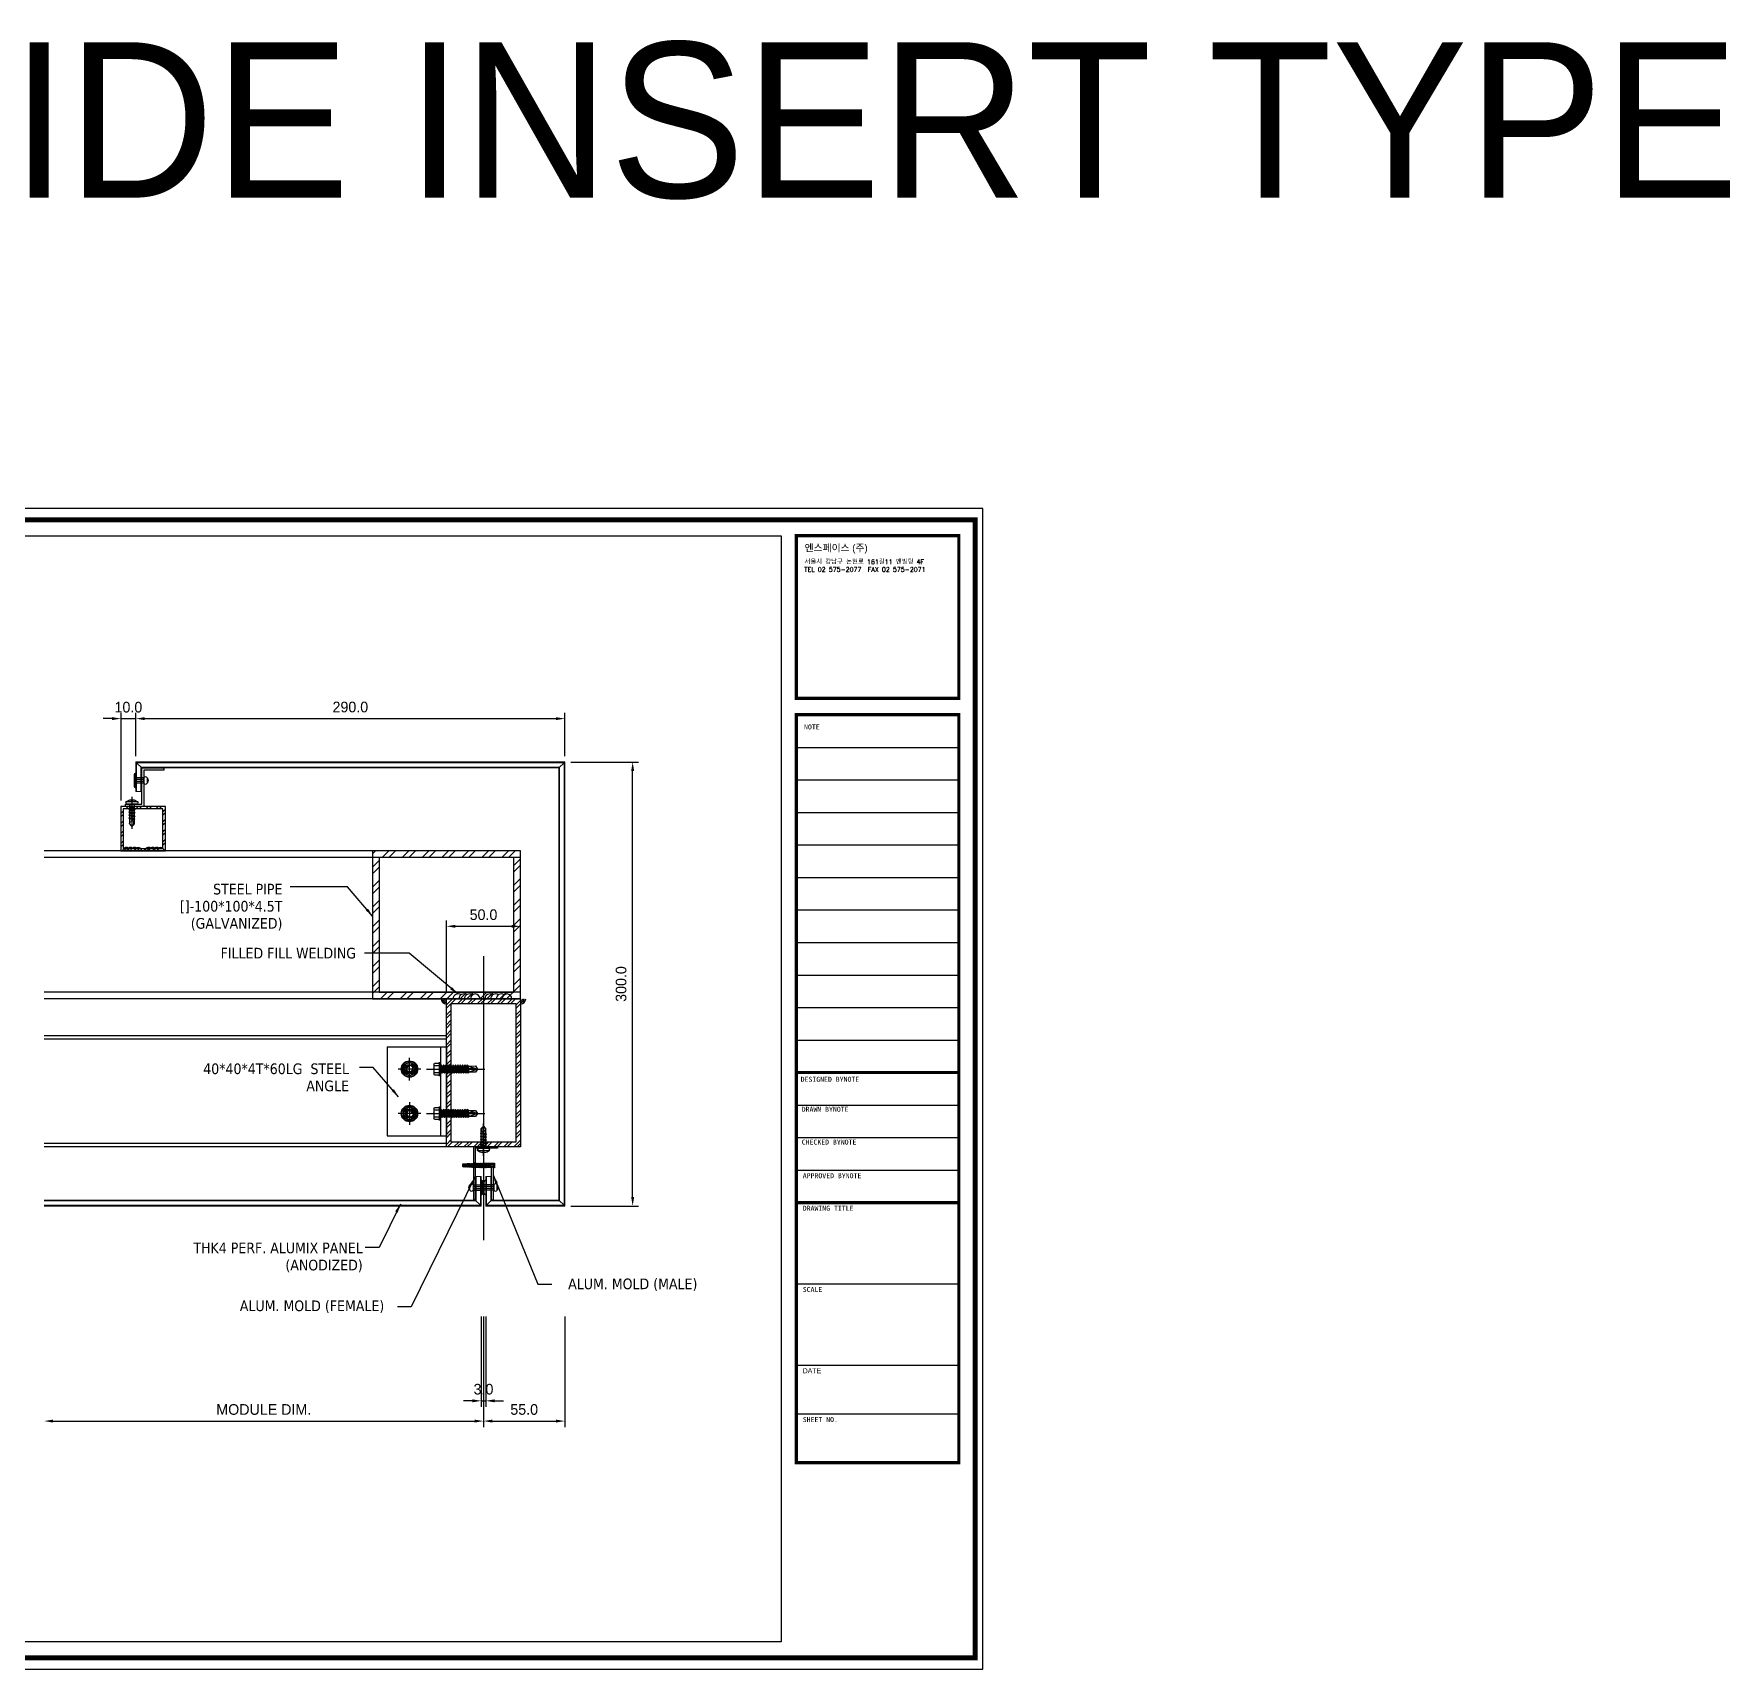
# Model space of a CAD drawing. Header units: millimetres. Extents: x 7297 to 60227, y -7497 to 19324.
# Drawn here: x 12452 to 13598, y 13592 to 14697 of the extents above; entities that cross this region are included whole.
import ezdxf
from ezdxf.enums import TextEntityAlignment as Align

# ---------------------------------------------------------------- set-up
doc = ezdxf.new("R2010")
doc.units = ezdxf.units.MM
doc.layers.add('NS_AL_PANEL', color=32, linetype='Continuous', lineweight=9)
for name, color, linetype in [('NS_BRACKET_NUTS', 1, 'Continuous'), ('NS_COL_RED', 1, 'Continuous'), ('NS_COL_WHITE', 7, 'Continuous'), ('NS_COL_YELLOW', 2, 'Continuous'), ('NS_DIM', 1, 'Continuous'), ('NS_FORM', 7, 'Continuous'), ('NS_FRAME', 253, 'Continuous'), ('NS_GASKET_3M', 150, 'Continuous'), ('NS_PIPE_FRAME', 2, 'Continuous'), ('NS_RIVET_SCREW', 1, 'Continuous'), ('NS_TEXT', 2, 'Continuous'), ('NS_TEXT_TITLE', 141, 'Continuous'), ('NS_WELD', 1, 'Continuous')]:
    doc.layers.add(name, color=color, linetype=linetype)
doc.styles.add('Expo M', font='Expo M.ttf')
doc.styles.add('HGTXT', font='romans.shx', dxfattribs={"bigfont": 'whgtxt.shx'})
doc.styles.add('HY울릉도M', font='')
doc.styles.get('HY울릉도M').set_extended_font_data('HY울릉도M')
doc.dimstyles.new('N-SPACE', dxfattribs={"dimscale": 4, "dimtxt": 1.8, "dimasz": 1.5, "dimexe": 1, "dimexo": 1, "dimgap": 1, "dimtad": 1, "dimtoh": 1, "dimdec": 1, "dimzin": 1, "dimdsep": 46, "dimtxsty": 'Expo M', "dimcen": 2, "dimclrd": 1, "dimclre": 1, "dimclrt": 2, "dimadec": 1, "dimazin": 0, "dimtfac": 1, "dimtdec": 1, "dimtix": 1, "dimtmove": 1, "dimatfit": 3, "dimfxl": 1, "dimtolj": 1, "dimtzin": 1, "dimarcsym": 0})

# ---------------------------------------------------------------- blocks, each defined once
blk = doc.blocks.new('*D1030')
at = {"layer": 'Defpoints', "color": 0, "ltscale": 20, "transparency": 16777216}
for p in [(12754, 13834.6), (12757, 13834.6), (12757, 13773.6)]:
    blk.add_point(p, dxfattribs=at)
at = {"layer": 'NS_DIM', "color": 1, "lineweight": -2, "ltscale": 20, "transparency": 16777216}
for p, q in [((12754, 13830.6), (12754, 13769.6)), ((12757, 13830.6), (12757, 13769.6)), ((12748, 13773.6), (12742, 13773.6)), ((12754, 13773.6), (12757, 13773.6)), ((12763, 13773.6), (12769, 13773.6))]:
    blk.add_line(p, q, dxfattribs=at)
at = {"layer": 'NS_DIM', "color": 1, "ltscale": 20, "transparency": 16777216}
for points in [[(12748, 13774.6), (12748, 13772.6), (12754, 13773.6)], [(12763, 13774.6), (12763, 13772.6), (12757, 13773.6)]]:
    blk.add_solid(points, dxfattribs=at)
at = {"layer": 'NS_DIM', "color": 2, "ltscale": 20, "transparency": 16777216, "insert": (12755.5, 13781.4), "char_height": 7.2, "attachment_point": 5, "style": 'Expo M'}
blk.add_mtext('\\A1;3.0', dxfattribs=at)
blk = doc.blocks.new('*D1031')
at = {"layer": 'Defpoints', "color": 0, "ltscale": 2, "transparency": 16777216}
for p in [(12755.5, 13826.5, 0), (12458.6, 13759.9, 0), (12755.5, 13759.9)]:
    blk.add_point(p, dxfattribs=at)
at = {"layer": 'NS_DIM', "color": 1, "lineweight": -2, "ltscale": 2, "transparency": 16777216}
for p, q in [((12755.5, 13822.5), (12755.5, 13755.9)), ((12464.6, 13759.9), (12749.5, 13759.9))]:
    blk.add_line(p, q, dxfattribs=at)
at = {"layer": 'NS_DIM', "color": 1, "ltscale": 2, "transparency": 16777216}
for points in [[(12464.6, 13760.9), (12464.6, 13758.9), (12458.6, 13759.9)], [(12749.5, 13760.9), (12749.5, 13758.9), (12755.5, 13759.9)]]:
    blk.add_solid(points, dxfattribs=at)
at = {"layer": 'NS_DIM', "color": 2, "ltscale": 2, "transparency": 16777216, "insert": (12607, 13767.7), "char_height": 7.2, "attachment_point": 5, "style": 'Expo M'}
blk.add_mtext('\\A1;MODULE DIM.', dxfattribs=at)
blk = doc.blocks.new('HEXA-5.5X30')
for p, q in [((-9.6, 0), (30, 0)), ((-4.5, -3.3), (-4.5, 3.3)), ((0, -2), (0.7, 2)), ((0.4, -2.8), (1.1, 2.8)), ((0.7, 2), (0.5, 2)), ((0.7, 2), (1.1, 2.8)), ((1.1, 2.8), (1.8, 2)), ((1.8, 2), (1.2, -2)), ((1.6, -2), (2.3, 2)), ((1.8, 2), (2.3, 2)), ((2, -2.8), (2.7, 2.8)), ((2.3, 2), (2.7, 2.8)), ((2.7, 2.8), (3.4, 2)), ((3.4, 2), (2.8, -2)), ((3.2, -2), (3.9, 2)), ((3.4, 2), (3.9, 2)), ((3.6, -2.8), (4.3, 2.8)), ((3.9, 2), (4.3, 2.8)), ((4.3, 2.8), (5, 2)), ((5, 2), (4.4, -2)), ((4.8, -2), (5.5, 2)), ((5, 2), (5.5, 2)), ((5.2, -2.8), (5.9, 2.8)), ((5.5, 2), (5.9, 2.8)), ((5.9, 2.8), (6.6, 2)), ((6.6, 2), (6, -2)), ((6.4, -2), (7.1, 2)), ((6.6, 2), (7.1, 2)), ((6.8, -2.8), (7.5, 2.8)), ((7.1, 2), (7.5, 2.8)), ((7.5, 2.8), (8.2, 2)), ((8.2, 2), (7.6, -2)), ((8, -2), (8.7, 2)), ((8.2, 2), (8.7, 2)), ((8.4, -2.8), (9.1, 2.8)), ((8.7, 2), (9.1, 2.8)), ((9.1, 2.8), (9.8, 2)), ((9.8, 2), (9.2, -2)), ((9.6, -2), (10.3, 2)), ((9.8, 2), (10.3, 2)), ((10, -2.8), (10.7, 2.8)), ((10.3, 2), (10.7, 2.8)), ((10.7, 2.8), (11.4, 2)), ((11.4, 2), (10.8, -2)), ((11.2, -2), (11.9, 2)), ((11.4, 2), (11.9, 2)), ((11.6, -2.8), (12.3, 2.8)), ((11.9, 2), (12.3, 2.8)), ((12.3, 2.8), (13, 2)), ((13, 2), (12.4, -2)), ((13, 2), (13.5, 2)), ((13.2, -2.8), (13.9, 2.8)), ((14.6, 2), (15.1, 2)), ((14.8, -2.8), (15.5, 2.8)), ((16.2, 2), (16.7, 2)), ((16.4, -2.8), (17.1, 2.8)), ((17.8, 2), (18.3, 2)), ((18, -2.8), (18.7, 2.8)), ((25, 0), (19, -0.7)), ((25, 0), (19.4, 2)), ((19.4, -2), (25, 0)), ((0.4, -2.8), (0, -2)), ((1.2, -2), (0.4, -2.8)), ((1.2, -2), (1.6, -2)), ((2, -2.8), (1.6, -2)), ((2.8, -2), (2, -2.8)), ((2.8, -2), (3.2, -2)), ((3.6, -2.8), (3.2, -2)), ((4.4, -2), (3.6, -2.8)), ((4.4, -2), (4.8, -2)), ((5.2, -2.8), (4.8, -2)), ((6, -2), (5.2, -2.8)), ((6, -2), (6.4, -2)), ((6.8, -2.8), (6.4, -2)), ((7.6, -2), (6.8, -2.8)), ((7.6, -2), (8, -2)), ((8.4, -2.8), (8, -2)), ((9.2, -2), (8.4, -2.8)), ((9.2, -2), (9.6, -2)), ((10, -2.8), (9.6, -2)), ((10.8, -2), (10, -2.8)), ((10.8, -2), (11.2, -2)), ((11.6, -2.8), (11.2, -2)), ((12.4, -2), (11.6, -2.8)), ((12.4, -2), (12.8, -2)), ((14, -2), (14.4, -2)), ((15.6, -2), (16, -2)), ((17.2, -2), (17.6, -2))]:
    blk.add_line(p, q)
for points in [[(-4.1, -2.5, 0.476693), (-4.1, -4), (-1, -4), (-1, 4), (-4.1, 4, 0.476693), (-4.1, 2.5)], [(-1, 2.5), (-4.1, 2.5, 0.136257), (-4.1, -2.5), (-1, -2.5)]]:
    blk.add_lwpolyline(points, format="xyb")
for points in [[(-1, -4), (-1, -4.5), (0, -4.5), (0, 4.5), (-1, 4.5), (-1, 4)], [(18.8, -2), (23.6, -2.1), (25, 0), (23.6, 2.1), (19.4, 2)]]:
    blk.add_lwpolyline(points)
for points in [[(13.9, 2.8), (14.6, 2), (14, -2), (13.2, -2.8), (12.8, -2), (13.5, 2)], [(15.5, 2.8), (16.2, 2), (15.6, -2), (14.8, -2.8), (14.4, -2), (15.1, 2)], [(17.1, 2.8), (17.8, 2), (17.2, -2), (16.4, -2.8), (16, -2), (16.7, 2)], [(18.7, 2.8), (19.4, 2), (18.8, -2), (18, -2.8), (17.6, -2), (18.3, 2)]]:
    blk.add_lwpolyline(points, close=True)
blk.add_arc((0.5, 2.5), 0.5, 180, 270)
blk = doc.blocks.new('M10-H')
for p, q in [((-15.5, 0), (15.5, 0)), ((0, 15.5), (0, -15.5))]:
    blk.add_line(p, q)
blk.add_lwpolyline([(-4.9, 8.5), (-9.8, 0), (-4.9, -8.5), (4.9, -8.5), (9.8, 0), (4.9, 8.5), (-4.9, 8.5)])
for radius in [10.5, 8.5, 5]:
    blk.add_circle((0, 0), radius)
blk.add_arc((0, 0), 4, 90, 0)
blk = doc.blocks.new('*D1037')
at = {"layer": 'Defpoints', "color": 0, "ltscale": 20, "transparency": 16777216}
for p in [(12780.5, 14094.2), (12730.5, 14045.2), (12780.5, 14045.2)]:
    blk.add_point(p, dxfattribs=at)
at = {"layer": 'NS_DIM', "color": 1, "lineweight": -2, "ltscale": 20, "transparency": 16777216}
for p, q in [((12730.5, 14049.2), (12730.5, 14098.2)), ((12736.5, 14094.2), (12774.5, 14094.2)), ((12780.5, 14049.2), (12780.5, 14098.2))]:
    blk.add_line(p, q, dxfattribs=at)
at = {"layer": 'NS_DIM', "color": 1, "ltscale": 20, "transparency": 16777216}
for points in [[(12736.5, 14095.2), (12736.5, 14093.2), (12730.5, 14094.2)], [(12774.5, 14095.2), (12774.5, 14093.2), (12780.5, 14094.2)]]:
    blk.add_solid(points, dxfattribs=at)
at = {"layer": 'NS_DIM', "color": 2, "ltscale": 20, "transparency": 16777216, "insert": (12755.5, 14102), "char_height": 7.2, "attachment_point": 5, "style": 'Expo M'}
blk.add_mtext('\\A1;50.0', dxfattribs=at)
blk = doc.blocks.new('*D1034')
at = {"layer": 'Defpoints', "color": 0, "ltscale": 20, "transparency": 16777216}
for p in [(12755.5, 13834.6), (12810.5, 13834.6), (12810.5, 13759.9)]:
    blk.add_point(p, dxfattribs=at)
at = {"layer": 'NS_DIM', "color": 1, "lineweight": -2, "ltscale": 20, "transparency": 16777216}
for p, q in [((12755.5, 13830.6), (12755.5, 13755.9)), ((12810.5, 13830.6), (12810.5, 13755.9)), ((12761.5, 13759.9), (12804.5, 13759.9))]:
    blk.add_line(p, q, dxfattribs=at)
at = {"layer": 'NS_DIM', "color": 1, "ltscale": 20, "transparency": 16777216}
for points in [[(12761.5, 13760.9), (12761.5, 13758.9), (12755.5, 13759.9)], [(12804.5, 13760.9), (12804.5, 13758.9), (12810.5, 13759.9)]]:
    blk.add_solid(points, dxfattribs=at)
at = {"layer": 'NS_DIM', "color": 2, "ltscale": 20, "transparency": 16777216, "insert": (12783, 13767.7), "char_height": 7.2, "attachment_point": 5, "style": 'Expo M'}
blk.add_mtext('\\A1;55.0', dxfattribs=at)
blk = doc.blocks.new('*D125')
at = {"layer": 'NS_DIM', "color": 1, "lineweight": -2, "ltscale": 20, "transparency": 16777216}
for p, q in [((12814.5, 14205.2), (12860.3, 14205.2)), ((12856.3, 13911.2), (12856.3, 14199.2)), ((12814.5, 13905.2), (12860.3, 13905.2))]:
    blk.add_line(p, q, dxfattribs=at)
at = {"layer": 'NS_DIM', "color": 1, "ltscale": 20, "transparency": 16777216}
for points in [[(12855.3, 14199.2), (12857.3, 14199.2), (12856.3, 14205.2)], [(12855.3, 13911.2), (12857.3, 13911.2), (12856.3, 13905.2)]]:
    blk.add_solid(points, dxfattribs=at)
at = {"layer": 'NS_DIM', "color": 2, "ltscale": 20, "transparency": 16777216, "insert": (12848.5, 14055.2), "char_height": 7.2, "attachment_point": 5, "rotation": 90, "style": 'Expo M'}
blk.add_mtext('\\A1;300.0', dxfattribs=at)
blk = doc.blocks.new('*U68')
at = {"ltscale": 2}
h = blk.add_hatch(dxfattribs=at)
h.set_pattern_fill('BRASS', color=256, scale=0.2)
h.set_pattern_definition([(0, (-48084.0283, 40837.4923), (0, 1.27), []), (0, (-48084.0283, 40838.1273), (0, 1.27), [0.635, -0.3175])])
h.paths.add_polyline_path([(-2.5, -1), (2.5, -1), (2.5, 0), (-2.5, 0)])
at = {"ltscale": 10}
blk.add_line((0, 5), (0, -6), dxfattribs=at)
at = {"ltscale": 2}
blk.add_lwpolyline([(-2.5, -1), (2.5, -1), (2.5, 0), (-2.5, 0)], close=True, dxfattribs=at)
blk = doc.blocks.new('피스')
for p, q in [((-4, 1.5), (-4, 1)), ((-4, 1.5), (4, 1.5)), ((-3, 0), (3, 0)), ((-0.5, 3), (-0.4, 2.3)), ((-0.4, 2.3), (0.4, 2.3)), ((0, 5), (0, -16.8)), ((0.5, 3), (0.4, 2.3)), ((4, 1.5), (4, 1)), ((2, -1.5), (-2, -2)), ((-1.5, -1.5), (-2, -2)), ((-2, -2), (-1.5, -2.5)), ((-1.5, -3.5), (-2, -4)), ((2, -3.5), (-2, -4)), ((-2, -4), (-1.5, -4.5)), ((-1.5, -5.5), (-2, -6)), ((2, -5.5), (-2, -6)), ((-2, -6), (-1.5, -6.5)), ((-1.5, -7.5), (-2, -8)), ((2, -7.5), (-2, -8)), ((-2, -8), (-1.5, -8.5)), ((-1.5, -9.5), (-2, -10)), ((2, -9.5), (-2, -10)), ((-2, -10), (-1.5, -10.5)), ((-1.5, -0.5), (-1.5, -1.5)), ((1.5, -1), (-1.5, -1.5)), ((1.5, -2), (-1.5, -2.5)), ((-1.5, -2.5), (-1.5, -3.5)), ((1.5, -3), (-1.5, -3.5)), ((1.5, -4), (-1.5, -4.5)), ((-1.5, -4.5), (-1.5, -5.5)), ((1.5, -5), (-1.5, -5.5)), ((1.5, -6), (-1.5, -6.5)), ((-1.5, -6.5), (-1.5, -7.5)), ((1.5, -7), (-1.5, -7.5)), ((1.5, -8), (-1.5, -8.5)), ((-1.5, -8.5), (-1.5, -9.5)), ((1.5, -9), (-1.5, -9.5)), ((1.5, -10), (-1.5, -10.5)), ((-1.5, -10.5), (-1.5, -13.5)), ((1.5, -0.5), (1.5, -1)), ((1.5, -1), (2, -1.5)), ((2, -1.5), (1.5, -2)), ((1.5, -2), (1.5, -3)), ((1.5, -3), (2, -3.5)), ((2, -3.5), (1.5, -4)), ((1.5, -4), (1.5, -5)), ((1.5, -5), (2, -5.5)), ((2, -5.5), (1.5, -6)), ((1.5, -6), (1.5, -7)), ((1.5, -7), (2, -7.5)), ((2, -7.5), (1.5, -8)), ((1.5, -8), (1.5, -9)), ((1.5, -9), (2, -9.5)), ((2, -9.5), (1.5, -10)), ((1.5, -10), (1.5, -13)), ((0, -15), (-1.5, -13.5)), ((-1.3, -13.5), (-1.3, -12)), ((0, -15), (-1.3, -13.5)), ((0, -15), (1.5, -13)), ((1.5, -13), (0.6, -11.5))]:
    blk.add_line(p, q)
for centre, radius, start, end in [((0, -3.1), 6.08, 94.7146, 131.1121), ((-3, 1), 1, 180, 270), ((-2, -0.5), 0.5, 0, 90), ((0, -3.1), 6.08, 48.8879, 85.2854), ((2, -0.5), 0.5, 90, 180), ((3, 1), 1, 270, 0), ((-0.3, -12), 1, 30.0863, 180)]:
    blk.add_arc(centre, radius, start, end)
blk = doc.blocks.new('N-SCREW')
blk.add_blockref('피스', (17.3, -1))
blk = doc.blocks.new('*D133')
at = {"layer": 'NS_DIM', "color": 1, "lineweight": -2, "ltscale": 20, "transparency": 16777216}
for p, q in [((12510.5, 14179.2), (12510.5, 14238.5)), ((12520.5, 14209.2), (12520.5, 14238.5)), ((12504.5, 14234.5), (12498.5, 14234.5)), ((12510.5, 14234.5), (12520.5, 14234.5)), ((12526.5, 14234.5), (12532.5, 14234.5))]:
    blk.add_line(p, q, dxfattribs=at)
at = {"layer": 'NS_DIM', "color": 1, "ltscale": 20, "transparency": 16777216}
for points in [[(12504.5, 14235.5), (12504.5, 14233.5), (12510.5, 14234.5)], [(12526.5, 14235.5), (12526.5, 14233.5), (12520.5, 14234.5)]]:
    blk.add_solid(points, dxfattribs=at)
at = {"layer": 'NS_DIM', "color": 2, "ltscale": 20, "transparency": 16777216, "insert": (12515.5, 14242.2), "char_height": 7.2, "attachment_point": 5, "style": 'Expo M'}
blk.add_mtext('\\A1;10.0', dxfattribs=at)
blk = doc.blocks.new('*D134')
at = {"layer": 'NS_DIM', "color": 1, "lineweight": -2, "ltscale": 20, "transparency": 16777216}
for p, q in [((12520.5, 14209.2), (12520.5, 14238.5)), ((12810.5, 14209.2), (12810.5, 14238.5)), ((12526.5, 14234.5), (12804.5, 14234.5))]:
    blk.add_line(p, q, dxfattribs=at)
at = {"layer": 'NS_DIM', "color": 1, "ltscale": 20, "transparency": 16777216}
for points in [[(12526.5, 14235.5), (12526.5, 14233.5), (12520.5, 14234.5)], [(12804.5, 14235.5), (12804.5, 14233.5), (12810.5, 14234.5)]]:
    blk.add_solid(points, dxfattribs=at)
at = {"layer": 'NS_DIM', "color": 2, "ltscale": 20, "transparency": 16777216, "insert": (12665.5, 14242.3), "char_height": 7.2, "attachment_point": 5, "style": 'Expo M'}
blk.add_mtext('\\A1;290.0', dxfattribs=at)
blk = doc.blocks.new('AL-TEMPLATE')
at = {"color": 8}
for p, q in [((2716.82, 1392.97), (2800.02, 1392.97)), ((2716.82, 1376.33), (2800.02, 1376.33)), ((2716.82, 1359.69), (2800.02, 1359.69)), ((2716.82, 1343.05), (2800.02, 1343.05)), ((2716.82, 1326.41), (2800.02, 1326.41)), ((2716.82, 1309.77), (2800.02, 1309.77)), ((2716.82, 1293.13), (2800.02, 1293.13)), ((2716.82, 1276.49), (2800.02, 1276.49)), ((2716.82, 1259.85), (2800.02, 1259.85)), ((2716.82, 1243.21), (2800.02, 1243.21)), ((2716.82, 1209.93), (2800.02, 1209.93)), ((2716.82, 1193.29), (2800.02, 1193.29)), ((2716.82, 1176.65), (2800.02, 1176.65)), ((2716.82, 1118.41), (2800.02, 1118.41)), ((2716.82, 1076.81), (2800.02, 1076.81)), ((2716.82, 1051.85), (2800.02, 1051.85))]:
    blk.add_line(p, q, dxfattribs=at)
at = {"color": 7, "ltscale": 2}
blk.add_lwpolyline([(1972.34, 1515.25), (1972.34, 921.25), (2812.34, 921.25), (2812.34, 1515.25)], close=True, dxfattribs=at)
at = {"color": 8}
for points, const_width in [([(1976.34, 1509.45), (2808.34, 1509.45), (2808.34, 927.05), (1976.34, 927.05)], 2.5), ([(2716.82, 1501.32), (2800.02, 1501.32), (2800.02, 1418.12), (2716.82, 1418.12)], 1.66), ([(2716.82, 1409.8), (2800.02, 1409.8), (2800.02, 1026.89), (2716.82, 1026.89)], 1.66)]:
    blk.add_lwpolyline(points, close=True, dxfattribs=dict(at, const_width=const_width))
at = {"color": 9}
blk.add_lwpolyline([(1984.07, 1501.32), (2709.08, 1501.32), (2709.08, 935.18), (1984.07, 935.18)], close=True, dxfattribs=at)
at = {"color": 8, "const_width": 1.66}
for points in [[(2716.82, 1226.57), (2800.02, 1226.57)], [(2716.82, 1160.01), (2800.02, 1160.01)]]:
    blk.add_lwpolyline(points, dxfattribs=at)
at = {"color": 146, "true_color": 0x105689, "insert": (2721.06, 1496.93), "char_height": 3.6698, "attachment_point": 1, "style": 'HGTXT'}
blk.add_mtext('{\\fExpo M|b0|i0|c129|p18;엔스페이스 (주)}', dxfattribs=at)
at = {"insert": (2720.94, 1489.17), "char_height": 2.3487, "attachment_point": 1, "style": 'HGTXT'}
blk.add_mtext('서울시 강남구 논현로 161길11 엔빌딩 4F\\PTEL 02 575-2077  FAX 02 575-2071', dxfattribs=at)
at = {"color": 8, "attachment_point": 1}
for s, insert, char_height, width in [('NOTE', (2720.76, 1404.73), 2.556, 438.9676), ('DESIGNED BYNOTE', (2719.01, 1224.39), 2.5559, 438.9676), ('DRAWN BYNOTE', (2719.56, 1209.04), 2.5559, 438.9676), ('CHECKED BYNOTE', (2719.56, 1192.25), 2.5559, 438.9676), ('APPROVED BYNOTE', (2720.1, 1175.04), 2.5559, 438.9676), ('DRAWING TITLE', (2720.1, 1158.4), 2.5559, 438.9675), ('SCALE', (2720.1, 1116.8), 2.556, 438.9675), ('{\\fﾱﾼﾸﾲ|b0|i0|c129|p49;DATE}', (2720.1, 1075.2), 2.5559, 438.9675), ('SHEET NO.', (2720.1, 1050.24), 2.556, 438.9675)]:
    blk.add_mtext(s, dxfattribs=dict(at, insert=insert, char_height=char_height, width=width))

msp = doc.modelspace()

# ---------------------------------------------------------------- hatches: boundary and pattern name
at = {"layer": 'NS_COL_WHITE', "ltscale": 2}
h = msp.add_hatch(dxfattribs=at)
h.set_pattern_fill('BRASS', color=256, scale=0.2, angle=-180)
h.set_pattern_definition([(180, (60769.3162, -26592.844), (-5e-16, -1.27), []), (180, (60769.3162, -26593.479), (-5e-16, -1.27), [0.635, -0.3175])])
h.paths.add_polyline_path([(12748.97, 13931.02), (12749.97, 13931.02), (12749.97, 13934.02), (12748.97, 13934.02)])
at = {"layer": 'NS_GASKET_3M'}
h = msp.add_hatch(dxfattribs=at)
h.set_pattern_fill('ANSI37', color=256, scale=0.2, angle=-180)
h.set_pattern_definition([(225, (211201.45034, 55759.24222), (0.22450640303, -0.22450640303), []), (315, (211201.45034, 55759.24222), (0.22450640303, 0.22450640303), [])])
h.paths.add_polyline_path([(12761.97, 13931.04), (12761.97, 13933.22), (12741.97, 13933.22), (12741.97, 13932.22), (12760.97, 13932.22), (12760.97, 13931.22), (12754.97, 13931.22), (12741.47, 13931.72), (12741.47, 13933.72), (12754.97, 13934.22), (12762.97, 13934.22), (12762.97, 13931.04)])
at = {"layer": 'NS_PIPE_FRAME', "ltscale": 20}
h = msp.add_hatch(dxfattribs=at)
h.set_pattern_fill('ANSI32', color=256, scale=0.5)
h.set_pattern_definition([(45, (-60565.3256, -27708.088), (-3.36759605, 3.36759605), []), (45, (-60563.0806, -27708.088), (-3.36759605, 3.36759605), [])])
h.paths.add_polyline_path([(12540.47, 14175.22), (12519.39, 14175.22), (12519.39, 14175.22), (12519.89, 14174.72), (12519.39, 14174.22), (12519.39, 14173.62), (12538.87, 14173.62), (12538.87, 14146.82), (12512.07, 14146.82), (12512.07, 14173.62), (12516.29, 14173.62), (12516.39, 14173.72), (12516.39, 14174.72), (12515.89, 14175.22), (12510.47, 14175.22), (12510.47, 14145.22), (12540.47, 14145.22)])
at = {"layer": 'NS_PIPE_FRAME'}
h = msp.add_hatch(dxfattribs=at)
h.set_pattern_fill('ANSI32', color=256)
h.set_pattern_definition([(45, (-2550916.7, 202778.954), (-6.73519209, 6.73519209), []), (45, (-2550912.21, 202778.954), (-6.73519209, 6.73519209), [])])
h.paths.add_polyline_path([(12684.97, 14140.72), (12684.97, 14049.72), (12775.97, 14049.72), (12775.97, 14140.72)], flags=16)
h.paths.add_polyline_path([(12680.47, 14145.22), (12680.47, 14045.22), (12780.47, 14045.22), (12780.47, 14145.22)])
at = {"layer": 'NS_PIPE_FRAME', "ltscale": 20}
h = msp.add_hatch(dxfattribs=at)
h.set_pattern_fill('ANSI32', color=256, scale=0.5)
h.set_pattern_definition([(45, (-889208.517, -1028636.3997), (-3.367596045, 3.367596045), []), (45, (-889206.272, -1028636.3997), (-3.367596045, 3.367596045), [])])
h.paths.add_polyline_path([(12733.67, 14042.02), (12777.27, 14042.02), (12777.27, 13948.42), (12733.67, 13948.42)], flags=16)
h.paths.add_polyline_path([(12730.47, 14045.22), (12780.47, 14045.22), (12780.47, 13945.22), (12730.47, 13945.22)])

# ---------------------------------------------------------------- linework, layer by layer
at = {"layer": 'NS_AL_PANEL'}
for p, q in [((12520.47, 14205.22), (12520.47, 14185.22)), ((12520.47, 14205.22), (12810.47, 14205.22)), ((12520.97, 14204.72), (12520.97, 14185.22)), ((12520.97, 14204.72), (12809.97, 14204.72)), ((12524.47, 14201.22), (12520.97, 14204.72)), ((12806.47, 14201.22), (12809.97, 14204.72)), ((12809.97, 13905.72), (12809.97, 14204.72)), ((12810.47, 14205.22), (12810.47, 13905.22)), ((12523.97, 14201.72), (12523.97, 14185.22)), ((12523.97, 14201.72), (12806.97, 14201.72)), ((12524.47, 14201.22), (12806.47, 14201.22)), ((12806.47, 13909.22), (12806.47, 14201.22)), ((12806.97, 13908.72), (12806.97, 14201.72)), ((12520.47, 14185.22), (12524.47, 14185.22)), ((12749.97, 13925.22), (12753.97, 13925.22)), ((12749.97, 13925.22), (12749.97, 13909.22)), ((12750.47, 13925.22), (12750.47, 13908.72)), ((12753.47, 13925.22), (12753.47, 13905.72)), ((12753.97, 13925.22), (12753.97, 13905.22)), ((12760.97, 13925.22), (12756.97, 13925.22)), ((12756.97, 13925.22), (12756.99, 13905.22)), ((12757.47, 13925.22), (12757.47, 13905.72)), ((12760.47, 13925.22), (12760.47, 13908.72)), ((12760.97, 13925.22), (12760.97, 13909.22)), ((12458.6, 13909.22), (12749.97, 13909.22)), ((12458.6, 13908.72), (12750.47, 13908.72)), ((12458.6, 13905.72), (12753.47, 13905.72)), ((12749.97, 13909.22), (12753.47, 13905.72)), ((12760.97, 13909.22), (12757.47, 13905.72)), ((12757.47, 13905.72), (12809.97, 13905.72)), ((12760.47, 13908.72), (12806.97, 13908.72)), ((12760.97, 13909.22), (12806.47, 13909.22)), ((12806.47, 13909.22), (12809.97, 13905.72)), ((12458.6, 13905.22), (12753.97, 13905.22)), ((12756.99, 13905.22), (12810.47, 13905.22))]:
    msp.add_line(p, q, dxfattribs=at)
at = {"layer": 'NS_BRACKET_NUTS', "ltscale": 20}
for p, q in [((12690.47, 14012.72), (12690.47, 13952.72)), ((12690.47, 14012.72), (12730.47, 14012.72)), ((12726.47, 14012.72), (12726.47, 13952.72)), ((12690.47, 13952.72), (12730.47, 13952.72))]:
    msp.add_line(p, q, dxfattribs=at)
at = {"layer": 'NS_BRACKET_NUTS', "ltscale": 50}
for centre in [(12705.47, 13997.72), (12705.47, 13967.72)]:
    msp.add_circle(centre, 5.53, dxfattribs=at)
at = {"layer": 'NS_BRACKET_NUTS'}
for centre in [(12705.47, 13997.72), (12705.47, 13967.72)]:
    msp.add_circle(centre, 3.2, dxfattribs=at)
at = {"layer": 'NS_BRACKET_NUTS', "ltscale": 50}
for centre, start, end in [((12705.47, 13997.72), 292.61987, 67.38014), ((12705.47, 13967.72), 292.61986, 67.38013)]:
    msp.add_arc(centre, 3.78, start, end, dxfattribs=at)
at = {"layer": 'NS_COL_RED', "ltscale": 0.2}
msp.add_line((12755.47, 14074.01), (12755.47, 13882.11), dxfattribs=at)
at = {"layer": 'NS_COL_WHITE'}
msp.add_line((12746.47, 13932.72), (12752.47, 13932.72), dxfattribs=at)
for points in [[(12748.97, 13945.22), (12764.97, 13945.22), (12764.97, 13944.22), (12749.97, 13944.22), (12749.97, 13909.22), (12748.97, 13909.22)], [(12760.97, 13909.22), (12760.97, 13932.22), (12741.97, 13932.22), (12741.97, 13933.22), (12761.97, 13933.22), (12761.97, 13909.22)]]:
    msp.add_lwpolyline(points, close=True, dxfattribs=at)
at = {"layer": 'NS_COL_WHITE', "ltscale": 2}
msp.add_lwpolyline([(12748.97, 13931.22), (12749.97, 13931.22), (12749.97, 13934.22), (12748.97, 13934.22)], close=True, dxfattribs=at)
at = {"layer": 'NS_COL_YELLOW', "ltscale": 20}
msp.add_line((12730.47, 14012.72), (12730.47, 13952.72), dxfattribs=at)
at = {"layer": 'NS_COL_YELLOW'}
msp.add_lwpolyline([(12516.27, 14176.47), (12516.39, 14176.72), (12516.52, 14176.47), (12516.65, 14176.72), (12516.78, 14176.47), (12516.91, 14176.72), (12517.03, 14176.47), (12517.16, 14176.72), (12517.29, 14176.47), (12517.42, 14176.72), (12517.55, 14176.47), (12517.67, 14176.72), (12517.8, 14176.47), (12517.93, 14176.72), (12518.06, 14176.47), (12518.19, 14176.72), (12524.47, 14176.72), (12524.47, 14201.22), (12539.47, 14201.22), (12539.47, 14199.72), (12525.97, 14199.72), (12525.97, 14175.22), (12513.47, 14175.22), (12513.47, 14176.72), (12514.35, 14176.72), (12514.47, 14176.47), (12514.6, 14176.72), (12514.73, 14176.47), (12514.86, 14176.72), (12514.99, 14176.47), (12515.11, 14176.72), (12515.24, 14176.47), (12515.37, 14176.72), (12515.5, 14176.47), (12515.63, 14176.72), (12515.75, 14176.47), (12515.88, 14176.72), (12516.01, 14176.47), (12516.14, 14176.72)], close=True, dxfattribs=at)
at = {"layer": 'NS_FRAME', "ltscale": 20}
for p, q in [((12780.47, 14145.22), (12458.6, 14145.22)), ((12780.47, 14045.22), (12458.6, 14045.22)), ((12730.47, 14020.22), (12458.6, 14020.22)), ((12730.47, 13945.22), (12458.6, 13945.22))]:
    msp.add_line(p, q, dxfattribs=at)
at = {"layer": 'NS_FRAME', "ltscale": 0.1}
for p, q in [((12780.47, 14140.72), (12458.6, 14140.72)), ((12780.47, 14049.72), (12458.6, 14049.72)), ((12730.47, 14017.92), (12458.6, 14017.92)), ((12730.47, 13947.52), (12458.6, 13947.52))]:
    msp.add_line(p, q, dxfattribs=at)
at = {"layer": 'NS_GASKET_3M'}
msp.add_lwpolyline([(12761.97, 13931.04), (12761.97, 13933.22), (12741.97, 13933.22), (12741.97, 13932.22), (12760.97, 13932.22), (12760.97, 13931.22), (12754.97, 13931.22), (12741.47, 13931.72), (12741.47, 13933.72), (12754.97, 13934.22), (12762.97, 13934.22), (12762.97, 13931.04), (12761.97, 13931.04)], dxfattribs=at)
at = {"layer": 'NS_PIPE_FRAME'}
for points in [[(12510.47, 14145.22), (12540.47, 14145.22), (12540.47, 14175.22), (12510.47, 14175.22)], [(12512.07, 14146.82), (12538.87, 14146.82), (12538.87, 14173.62), (12512.07, 14173.62)], [(12730.47, 14045.22), (12780.47, 14045.22), (12780.47, 13945.22), (12730.47, 13945.22)], [(12733.67, 14042.02), (12777.27, 14042.02), (12777.27, 13948.42), (12733.67, 13948.42)]]:
    msp.add_lwpolyline(points, close=True, dxfattribs=at)
at = {"layer": 'NS_PIPE_FRAME', "ltscale": 20}
for points in [[(12680.47, 14145.22), (12680.47, 14045.22), (12780.47, 14045.22), (12780.47, 14145.22)], [(12684.97, 14140.72), (12684.97, 14049.72), (12775.97, 14049.72), (12775.97, 14140.72)]]:
    msp.add_lwpolyline(points, close=True, dxfattribs=at)
at = {"layer": 'NS_RIVET_SCREW'}
for p, q in [((12519.42, 14196.57), (12519.42, 14188.87)), ((12525.97, 14194.47), (12519.42, 14194.47)), ((12525.97, 14193.47), (12519.42, 14193.47)), ((12525.97, 14191.97), (12519.42, 14191.97)), ((12528.29, 14194.47, 0), (12528.29, 14190.97, 0)), ((12525.97, 14190.97), (12519.42, 14190.97)), ((12746.16, 13915.97, 0), (12746.16, 13919.47, 0)), ((12748.47, 13919.47), (12755.02, 13919.47)), ((12748.47, 13918.47), (12755.02, 13918.47)), ((12748.47, 13916.97), (12755.02, 13916.97)), ((12755.02, 13913.87), (12755.02, 13921.57)), ((12755.92, 13913.87), (12755.92, 13921.57)), ((12762.47, 13919.47), (12755.92, 13919.47)), ((12762.47, 13918.47), (12755.92, 13918.47)), ((12762.47, 13916.97), (12755.92, 13916.97)), ((12764.79, 13915.97, 0), (12764.79, 13919.47, 0)), ((12748.47, 13915.97), (12755.02, 13915.97)), ((12762.47, 13915.97), (12755.92, 13915.97))]:
    msp.add_line(p, q, dxfattribs=at)
at = {"layer": 'NS_RIVET_SCREW', "ltscale": 3}
for p, q in [((12520.47, 14187.82), (12520.47, 14197.62)), ((12525.97, 14190.97), (12525.97, 14194.47)), ((12748.47, 13919.47), (12748.47, 13915.97)), ((12753.97, 13922.62), (12753.97, 13912.82)), ((12756.97, 13922.62), (12756.97, 13912.82)), ((12762.47, 13919.47), (12762.47, 13915.97))]:
    msp.add_line(p, q, dxfattribs=at)
at = {"layer": 'NS_RIVET_SCREW'}
for centre, radius, start, end in [((12520.47, 14196.57), 1.05, 90, 180), ((12527.13, 14193.87), 1.3, 27.34705, 152.65295), ((12526.79, 14192.72, 0), 2.2, 313.00287, 46.99713), ((12520.47, 14188.87), 1.05, 180, 270), ((12527.13, 14191.56), 1.3, 207.34705, 332.65295), ((12747.66, 13917.72, 0), 2.2, 133.00287, 226.99713), ((12747.32, 13918.87), 1.3, 27.34705, 152.65295), ((12753.97, 13921.57), 1.05, 0, 90), ((12756.97, 13921.57), 1.05, 90, 180), ((12763.63, 13918.87), 1.3, 27.34705, 152.65295), ((12763.29, 13917.72, 0), 2.2, 313.00287, 46.99713), ((12747.32, 13916.56), 1.3, 207.34705, 332.65295), ((12753.97, 13913.87), 1.05, 270, 0), ((12756.97, 13913.87), 1.05, 180, 270), ((12763.63, 13916.56), 1.3, 207.34705, 332.65295)]:
    msp.add_arc(centre, radius, start, end, dxfattribs=at)
at = {"layer": 'NS_WELD', "ltscale": 20}
for centre, radius, start, end in [((12514.04, 14145.22), 2.28, 53.191, 180), ((12516.77, 14145.22), 2.28, 54.88752, 180), ((12519.4, 14145.22), 2.28, 52.32857, 180), ((12522.19, 14145.22), 2.28, 0, 180), ((12529.09, 14145.22), 2.28, 53.191, 180), ((12531.82, 14145.22), 2.28, 54.88752, 180), ((12534.45, 14145.22), 2.28, 52.32857, 180), ((12537.24, 14145.22), 2.28, 0, 180), ((12730.47, 14045.22), 3.56, 180, 270), ((12730.47, 14045.22), 2.56, 180, 270), ((12730.47, 14045.22), 1.56, 180, 270), ((12738.23, 14045.22), 3.26, 53.191, 180), ((12742.14, 14045.22), 3.26, 54.88752, 180), ((12745.89, 14045.22), 3.26, 52.32857, 180), ((12749.88, 14045.22), 3.26, 0, 180), ((12759.73, 14045.22), 3.26, 53.191, 180), ((12763.64, 14045.22), 3.26, 54.88752, 180), ((12767.39, 14045.22), 3.26, 52.32857, 180), ((12771.38, 14045.22), 3.26, 0, 180), ((12780.47, 14045.22), 1.56, 270, 0), ((12780.47, 14045.22), 2.56, 270, 0), ((12780.47, 14045.22), 3.56, 270, 0)]:
    msp.add_arc(centre, radius, start, end, dxfattribs=at)

# ---------------------------------------------------------------- block references
at = {"layer": 'NS_BRACKET_NUTS', "yscale": 0.4923076923076923, "zscale": 0.4923076923076923}
for p, xscale, rotation in [((12705.47, 13997.72), -0.4923076923076923, 270.0000001960588), ((12705.47, 13967.72), 0.4923076923076923, 269.9999998039412)]:
    msp.add_blockref('M10-H', p, dxfattribs=dict(at, xscale=xscale, rotation=rotation))
at = {"layer": 'NS_BRACKET_NUTS', "xscale": -1, "rotation": 180}
for p in [(12726.47, 13997.72), (12726.47, 13967.72)]:
    msp.add_blockref('HEXA-5.5X30', p, dxfattribs=at)
at = {"layer": 'NS_COL_WHITE'}
msp.add_blockref('*U68', (12755.47, 13945.22), dxfattribs=at)
at = {"layer": 'NS_FORM', "xscale": 1.32, "yscale": 1.32, "zscale": 1.32}
msp.add_blockref('AL-TEMPLATE', (9380.74, 12376.32), dxfattribs=at)
at = {"layer": 'NS_RIVET_SCREW', "xscale": -1}
msp.add_blockref('N-SCREW', (12535.14, 14177.74), dxfattribs=at)
at = {"layer": 'NS_RIVET_SCREW', "xscale": -1, "rotation": 180}
msp.add_blockref('N-SCREW', (12738.22, 13943.19), dxfattribs=at)

# ---------------------------------------------------------------- texts
at = {"layer": 'NS_TEXT', "char_height": 7.2, "line_spacing_factor": 0.963855}
for s, insert, width, attachment_point in [('\\pxqr;{\\fTahoma|b0|i0|c0|p34;STEEL PIPE\\P[]-\\fTahoma|b0|i0|c129|p34;10\\fTahoma|b0|i0|c0|p34;0*\\fTahoma|b0|i0|c129|p34;10\\fTahoma|b0|i0|c0|p34;0*\\fTahoma|b0|i0|c129|p34;4.5\\fTahoma|b0|i0|c0|p34;T\\fTahoma|b0|i0|c129|p34;\\P\\fTahoma|b0|i0|c0|p34;(GALVANIZED)}', (12517.74, 14122.92), 101.8597, 1), ('\\pxqr;{\\fTahoma|b0|i0|c129|p34;FILLED FILL WELDING}', (12567.47, 14079.66), 101.8597, 1), ('\\pxqr;{\\fTahoma|b0|i0|c0|p34;40*40*4T*60LG  STEEL ANGLE}', (12562.72, 14001.54), 101.8597, 1), ('\\pxqr;{\\fTahoma|b0|i0|c0|p34;T\\fTahoma|b0|i0|c129|p34;HK4\\fTahoma|b0|i0|c0|p34; \\fTahoma|b0|i0|c129|p34;PERF. ALUMIX\\fTahoma|b0|i0|c0|p34; PANEL\\P(\\fTahoma|b0|i0|c129|p34;ANODIZED\\fTahoma|b0|i0|c0|p34;)}', (12551.9, 13880.51), 121.9498, 1), ('\\pxqr;{\\fTahoma|b0|i0|c129|p34;ALUM. MOLD (MALE)}', (12900.06, 13856.23), 105.101, 3), ('\\pxql;{\\fTahoma|b0|i0|c129|p34;ALUM. MOLD (FEMALE)}', (12695.91, 13841.39), 105.101, 3)]:
    msp.add_mtext(s, dxfattribs=dict(at, insert=insert, width=width, attachment_point=attachment_point))
at = {"layer": 'NS_TEXT_TITLE', "style": 'HY울릉도M'}
msp.add_text('THK4, ALUMIX / 1 SIDE INSERT TYPE', height=105, dxfattribs=at).set_placement((11176.68, 14639.01), align=Align.MIDDLE_LEFT)

# ---------------------------------------------------------------- dimensions: what is measured, and where the dimension line sits
at = {"layer": 'NS_DIM', "ltscale": 20}
for base, p1, p2, picture, middle in [((12520.47, 14234.46), (12510.47, 14175.22), (12520.47, 14205.22), '*D133', (12515.47, 14242.24)), ((12810.47, 14234.46), (12520.47, 14205.22), (12810.47, 14205.22), '*D134', (12665.47, 14242.25)), ((12780.47, 14094.18), (12730.47, 14045.22), (12780.47, 14045.22), '*D1037', (12755.47, 14101.96)), ((12757, 13773.63), (12753.97, 13834.57), (12757, 13834.57), '*D1030', (12755.49, 13781.41)), ((12810.47, 13759.94), (12755.47, 13834.57), (12810.47, 13834.57), '*D1034', (12782.97, 13767.72))]:
    dim = msp.add_linear_dim(base=base, p1=p1, p2=p2, dimstyle='N-SPACE', dxfattribs=at)
    dim.commit()
    dim.dimension.update_dxf_attribs({"geometry": picture, "text_midpoint": middle})
dim = msp.add_linear_dim(base=(12856.27, 14205.22), p1=(12810.47, 13905.22), p2=(12810.47, 14205.22), angle=90, dimstyle='N-SPACE', dxfattribs=at)
dim.commit()
dim.dimension.update_dxf_attribs({"geometry": '*D125', "text_midpoint": (12848.49, 14055.22)})
at = {"layer": 'NS_DIM', "ltscale": 2}
dim = msp.add_linear_dim(base=(12755.47, 13759.94, 0), p1=(12458.6, 13759.94), p2=(12755.47, 13826.53), text='MODULE DIM.', dimstyle='N-SPACE', dxfattribs=at)
dim.commit()
dim.dimension.update_dxf_attribs({"geometry": '*D1031', "text_midpoint": (12607.04, 13767.72, 0)})

# ---------------------------------------------------------------- leaders
at = {"layer": 'NS_DIM', "ltscale": 0.3}
for points in [[(12680.58, 14101.05), (12663.47, 14120.83), (12624.76, 14120.83)], [(12738.23, 14048.48), (12705.32, 14075.97), (12675.12, 14075.97)], [(12698.1, 13978.97), (12680.99, 13998.76), (12671.62, 13998.76)], [(12749.97, 13925.22), (12706.72, 13837.02), (12697.36, 13837.02)], [(12761.97, 13926.32), (12792.24, 13852.49), (12801.61, 13852.49)], [(12699.32, 13906.55), (12684.9, 13877.18), (12675.54, 13877.18)]]:
    msp.add_leader(points, dimstyle='N-SPACE', dxfattribs=at)

doc.saveas('drawing.dxf')
